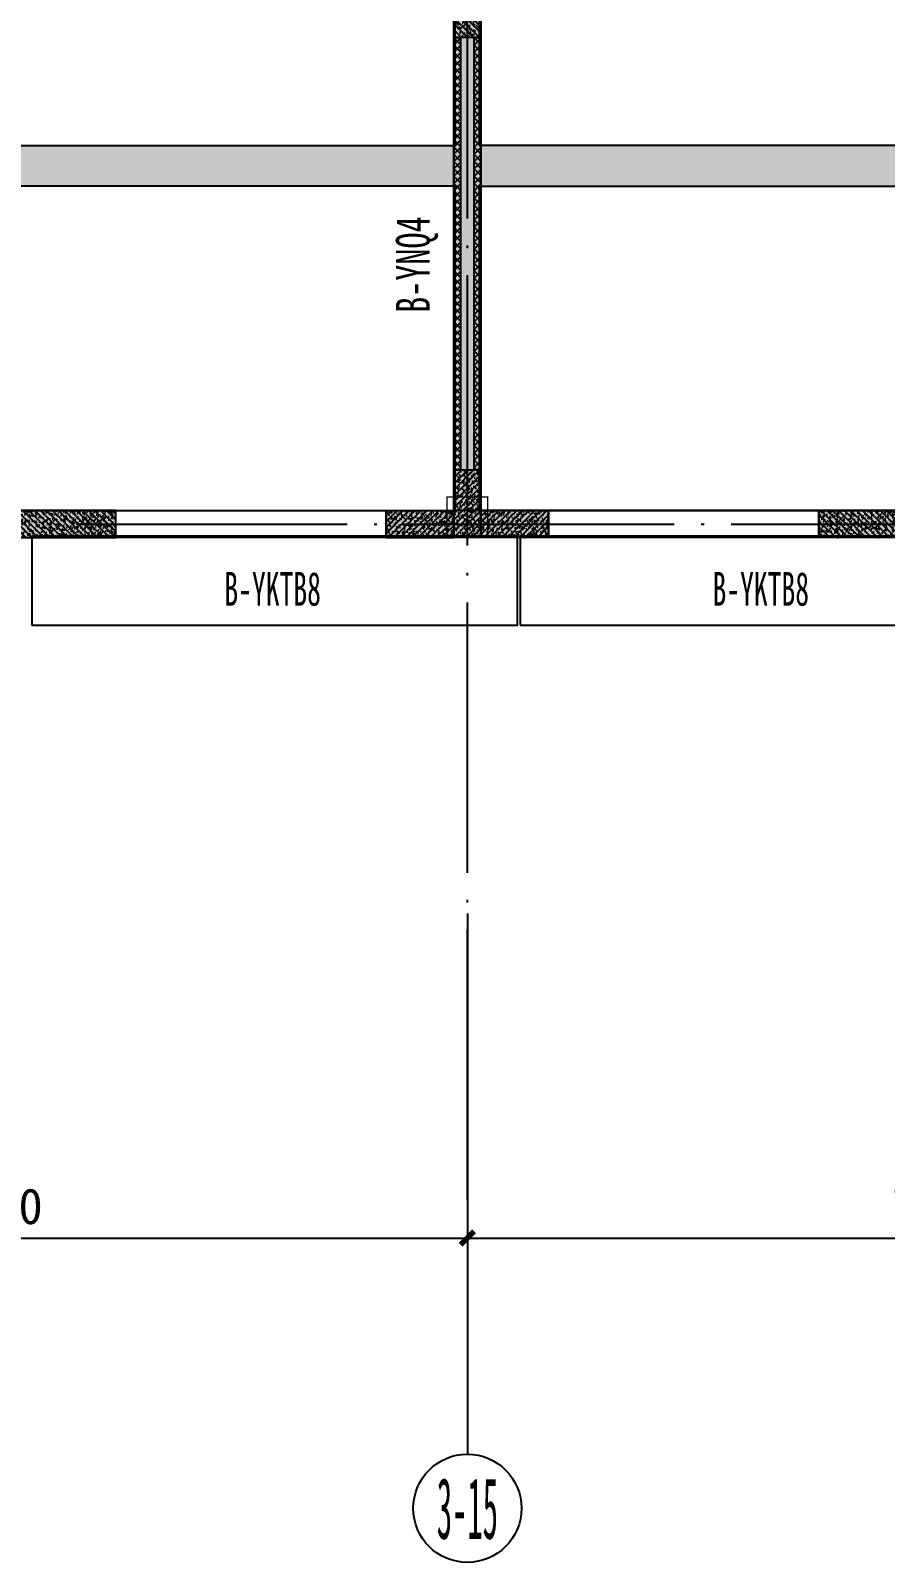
# Model space of a CAD drawing. Extents: x -3200781797 to -8106663, y 494714 to 1244925.
# Drawn here: x -8142580 to -8136259, y 998156 to 1009488 of the extents above; entities that cross this region are included whole.
import ezdxf
from ezdxf.enums import TextEntityAlignment as Align

# ---------------------------------------------------------------- set-up
doc = ezdxf.new("R2010")
doc.units = 0
doc.header["$LTSCALE"] = 1000
doc.header["$MEASUREMENT"] = 0
for name, pattern in [('120-墙体$0$CONTINOUS', [0]), ('125-墙体$0$CONTINOUS', [0]), ('125-核心筒-标准层$0$CONTINOUS', [0]), ('3#-轴线$0$DOTE', [2.42, 2, -0.2, 0.02, -0.2]), ('3#4#5#$0$DASH', [0.35, 0.25, -0.1]), ('DASH', [0.35, 0.25, -0.1])]:
    doc.linetypes.add(name, pattern=pattern)
doc.layers.get('Defpoints').update_dxf_attribs({"color": 30, "linetype": 'DASH'})
for name, color, linetype in [('120-墙体$0$S-WALL', 40, 'Continuous'), ('120-墙体$0$S-WALL-BEAM', 120, 'Continuous'), ('120-墙体$0$S-WALL-COLU', 252, '120-墙体$0$CONTINOUS'), ('120-墙体$0$S-WALL-COLU-HATC', 16, 'Continuous'), ('120-墙体$0$S-WALL-HATC', 253, 'Continuous'), ('125-墙体$0$S-WALL', 40, 'Continuous'), ('125-墙体$0$S-WALL-BEAM', 120, 'Continuous'), ('125-墙体$0$S-WALL-COLU', 252, '125-墙体$0$CONTINOUS'), ('125-墙体$0$S-WALL-COLU-HATC', 16, 'Continuous'), ('125-墙体$0$S-WALL-HATC', 253, 'Continuous'), ('125-核心筒-标准层$0$S-WALL', 40, 'Continuous'), ('125-核心筒-标准层$0$S-WALL-COLU', 252, '125-核心筒-标准层$0$CONTINOUS'), ('125-核心筒-标准层$0$S-WALL-COLU-HATC', 16, 'Continuous'), ('125-核心筒-标准层$0$S-WALL-HATC', 253, 'Continuous'), ('3#-轴线$0$3#-轴号$0$A-ANNO-AXIS-CIRC', 3, 'Continuous'), ('3#-轴线$0$3#-轴号$0$A-ANNO-AXIS-TEXT', 7, 'Continuous'), ('3#-轴线$0$3#-轴号$0$A-ANNO-DIMS', 3, 'Continuous'), ('3#-轴线$0$A-ANNO-DOTE', 10, '3#-轴线$0$DOTE'), ('3#-轴线$0$AXIS_TEXT', 7, 'Continuous'), ('3#4#5#$0$PC-SLAB', 6, '3#4#5#$0$DASH'), ('3#4#5#$0$S-ANNO-TEXT', 7, 'Continuous'), ('3#4#5#$0$S-PC-FQ-NYQ', 4, 'Continuous'), ('3#4#5#$0$S-PC-FQ-WYQ', 4, 'Continuous'), ('3#4#5#$0$S-PC-SLAB', 6, 'Continuous'), ('3#4#5#$0$S-WALL-HATC', 253, 'Continuous'), ('S-WALL-COLU-TEXT', 2, 'Continuous')]:
    doc.layers.add(name, color=color, linetype=linetype)
doc.layers.add('设备条件', color=5, linetype='Continuous', lineweight=30)
doc.styles.add('3#-轴线$0$3#-轴号$0$_TCH_AXIS', font='')
doc.styles.add('3#-轴线$0$3#-轴号$0$_TCH_DIM_T3', font='')
doc.styles.add('3#-轴线$0$COMPLEX', font='COMPLEX')
doc.styles.add('3#4#5#$0$外部参照 1$0$宋体', font='', dxfattribs={"width": 0.8})
doc.styles.add('3#4#5#$0$宋体', font='', dxfattribs={"width": 0.8})
doc.styles.get('3#-轴线$0$3#-轴号$0$_TCH_AXIS').set_extended_font_data('SimSun')
doc.styles.get('3#-轴线$0$3#-轴号$0$_TCH_DIM_T3').set_extended_font_data('SimSun')
doc.styles.get('3#4#5#$0$外部参照 1$0$宋体').set_extended_font_data('SimSun')
doc.styles.get('3#4#5#$0$宋体').set_extended_font_data('SimSun')
doc.dimstyles.new('3#-轴线$0$3#-轴号$0$_TCH_ARCH&&100', dxfattribs={"dimtxt": 264.345992, "dimasz": 100, "dimexe": 250, "dimexo": 300, "dimgap": 100, "dimtad": 1, "dimdec": 0, "dimzin": 0, "dimdsep": 46, "dimtxsty": '3#-轴线$0$3#-轴号$0$_TCH_DIM_T3', "dimblk": '3#-轴线$0$3#-轴号$0$_ArchTick', "dimcen": 0.09, "dimclrt": 7, "dimazin": 2, "dimtfac": 1, "dimtdec": 0, "dimtix": 1, "dimtmove": 2, "dimatfit": 3, "dimfxl": 100, "dimtolj": 1, "dimtzin": 0, "dimarcsym": 0})

# ---------------------------------------------------------------- blocks, each defined once
blk = doc.blocks.new('A$C2b8e3595')
at = {"layer": 'S-WALL-COLU-TEXT', "const_width": 10}
blk.add_lwpolyline([(31200, -10900), (31500, -10900), (31500, -11200), (31200, -11200)], close=True, dxfattribs=at)
blk = doc.blocks.new('3#4#5#$0$B-YNQ4')
at = {"layer": '3#4#5#$0$S-PC-FQ-WYQ'}
h = blk.add_hatch(dxfattribs=at)
h.set_pattern_fill('ANSI37', color=256, scale=12, angle=90)
h.set_pattern_definition([(135, (-999357.987, 834939.82), (-26.9407684, -26.9407684), []), (225, (-999357.987, 834939.82), (26.9407684, -26.9407684), [])])
h.paths.add_polyline_path([(-137555, 319088), (-137505, 319088), (-137506, 322288), (-137556, 322288)])
h = blk.add_hatch(dxfattribs=at)
h.set_pattern_fill('ANSI37', color=256, scale=12, angle=90)
h.set_pattern_definition([(135, (-999207.987, 834939.82), (-26.9407684, -26.9407684), []), (225, (-999207.987, 834939.82), (26.9407684, -26.9407684), [])])
h.paths.add_polyline_path([(-137405, 319088), (-137355, 319088), (-137356, 322288), (-137406, 322288)])
for points in [[(-137555, 319088), (-137505, 319088), (-137506, 322288), (-137556, 322288)], [(-137556, 322288), (-137356, 322288), (-137355, 319088), (-137555, 319088)], [(-137405, 319088), (-137355, 319088), (-137356, 322288), (-137406, 322288)]]:
    blk.add_lwpolyline(points, close=True, dxfattribs=at)
blk = doc.blocks.new('3#4#5#$0$A$C53EF3948')
at = {"layer": '3#4#5#$0$S-PC-FQ-WYQ', "xscale": -1}
blk.add_blockref('3#4#5#$0$B-YNQ4', (-106006.1, -329888.4), dxfattribs=at)
at = {"layer": '3#4#5#$0$S-PC-FQ-NYQ', "style": '3#4#5#$0$宋体', "width": 0.7}
blk.add_text('B-YNQ4', height=250, rotation=90, dxfattribs=at).set_placement((31046.6, -9638.3), align=Align.MIDDLE_LEFT)
blk = doc.blocks.new('3#4#5#$0$ban3')
at = {"layer": '3#4#5#$0$S-WALL-HATC', "ltscale": 100}
h = blk.add_hatch(dxfattribs=at)
h.set_pattern_fill('AR-CONC', color=256, scale=25, angle=-270, style=0)
h.set_pattern_definition([(140, (-37341055835.12, -2020437159.28), (15.68803374565, 179.3150456502), [18.75, -206.25]), (85, (-37341055835.12, -2020437159.28), (-188.048033425, -34.68783340325), [15, -165]), (190.4514, (-37341055833.81, -2020437144.34), (-172.3598855152, 144.6273454285), [15.9350475, -175.285528]), (136.1842, (-37341055885.12, -2020437159.28), (41.3797535823, 266.8102621564), [28.125, -309.375]), (186.6356, (-37341055881.67, -2020437137.04), (-243.5294677251, 233.6656763872), [23.902572, -262.92825]), (81.1842, (-37341055885.12, -2020437159.28), (-243.5296502313, 233.6654862834), [22.5, -247.5]), (111, (-37341055872.62, -2020437134.28), (100.65472266633, 149.2267630296), [18.75, -206.25]), (56, (-37341055872.62, -2020437134.28), (-181.2875112617, 60.8288329804), [15, -165]), (161.4514, (-37341055864.23, -2020437121.84), (-80.6326241775, 210.0556571454), [15.9350475, -175.285528]), (127.5, (-37341055835.116, -2020437159.28), (-83.22346345783, 3.03996382932), [0, -163, 0, -167.5, 0, -165.625]), (97.5, (-37341055835.12, -2020437159.28), (-98.6029279706, 65.76738436054), [0, -95.5, 0, -159.25, 0, -63.125]), (57.5, (-37341055835.116, -2020437215.03), (5.6387179336, 133.4556090431), [0, -62.5, 0, -195, 0, -258.75]), (47.5, (-37341055835.12, -2020437240.03), (-25.02624558308, 145.7965423356), [0, -81.25, 0, -129.5, 0, -183.75])])
h.paths.add_polyline_path([(-214482, 404475), (-214482, 404775), (-221282, 404775), (-221282, 404475)])
at = {"layer": '3#4#5#$0$S-PC-SLAB'}
blk.add_lwpolyline([(-214472, 407075), (-214472, 404775), (-221292, 404775), (-221292, 405875), (-220092, 405875), (-220092, 407075), (-214472, 407075)], dxfattribs=at)
blk.add_lwpolyline([(-214472, 402075), (-221292, 402075), (-221292, 404475), (-214472, 404475)], close=True, dxfattribs=at)
at = {"layer": '3#4#5#$0$S-WALL-HATC', "ltscale": 100}
blk.add_lwpolyline([(-214482, 404475), (-214482, 404775), (-221282, 404775), (-221282, 404475)], close=True, dxfattribs=at)
blk = doc.blocks.new('3#4#5#$0$ban111')
at = {"layer": '3#4#5#$0$S-WALL-HATC', "ltscale": 100}
h = blk.add_hatch(dxfattribs=at)
h.set_pattern_fill('AR-CONC', color=256, scale=25, angle=-270, style=0)
h.set_pattern_definition([(140, (-37341047970.12, -2020437059.28), (15.68803374565, 179.3150456502), [18.75, -206.25]), (85, (-37341047970.12, -2020437059.28), (-188.048033425, -34.68783340325), [15, -165]), (190.4514, (-37341047968.81, -2020437044.34), (-172.3598855152, 144.6273454285), [15.9350475, -175.285528]), (136.1842, (-37341048020.12, -2020437059.28), (41.3797535823, 266.8102621564), [28.125, -309.375]), (186.6356, (-37341048016.67, -2020437037.05), (-243.5294677251, 233.6656763872), [23.902572, -262.92825]), (81.1842, (-37341048020.12, -2020437059.28), (-243.5296502313, 233.6654862834), [22.5, -247.5]), (111, (-37341048007.62, -2020437034.28), (100.65472266633, 149.2267630296), [18.75, -206.25]), (56, (-37341048007.62, -2020437034.28), (-181.2875112617, 60.8288329804), [15, -165]), (161.4514, (-37341047999.23, -2020437021.84), (-80.6326241775, 210.0556571454), [15.9350475, -175.285528]), (127.5, (-37341047970.12, -2020437059.28), (-83.22346345783, 3.03996382932), [0, -163, 0, -167.5, 0, -165.625]), (97.5, (-37341047970.12, -2020437059.28), (-98.6029279706, 65.76738436054), [0, -95.5, 0, -159.25, 0, -63.125]), (57.5, (-37341047970.12, -2020437115.03), (5.6387179336, 133.4556090431), [0, -62.5, 0, -195, 0, -258.75]), (47.5, (-37341047970.12, -2020437140.03), (-25.02624558308, 145.7965423356), [0, -81.25, 0, -129.5, 0, -183.75])])
h.paths.add_polyline_path([(-228282, 404475), (-228282, 404775), (-221482, 404775), (-221482, 404475)])
at = {"layer": '3#4#5#$0$S-PC-SLAB'}
blk.add_lwpolyline([(-228292, 407075), (-228292, 404775), (-221472, 404775), (-221472, 405875), (-222672, 405875), (-222672, 407075), (-228292, 407075)], dxfattribs=at)
blk.add_lwpolyline([(-228292, 402075), (-221472, 402075), (-221472, 404475), (-228292, 404475)], close=True, dxfattribs=at)
at = {"layer": '3#4#5#$0$S-WALL-HATC', "ltscale": 100}
blk.add_lwpolyline([(-228282, 404475), (-228282, 404775), (-221482, 404775), (-221482, 404475)], close=True, dxfattribs=at)
blk = doc.blocks.new('3#4#5#$0$5#')
at = {"layer": '3#4#5#$0$S-ANNO-TEXT', "xscale": -1}
for name, p in [('3#4#5#$0$ban3', (-43035, -247400)), ('3#4#5#$0$ban111', (-43036, -247400))]:
    blk.add_blockref(name, p, dxfattribs=at)
blk = doc.blocks.new('3#4#5#$0$3#屋顶层悬挑板')
at = {"layer": '3#4#5#$0$S-PC-SLAB'}
for points in [[(172403, 317939), (175993, 317939), (175993, 318599), (172403, 318599)], [(176013, 317939), (179603, 317939), (179603, 318599), (176013, 318599)]]:
    blk.add_lwpolyline(points, close=True, dxfattribs=at)
at = {"layer": '3#4#5#$0$PC-SLAB', "linetype": 'ByBlock', "style": '3#4#5#$0$外部参照 1$0$宋体', "width": 0.6}
for p in [(174183, 318207), (177793, 318207)]:
    blk.add_text('B-YKTB8', height=250, dxfattribs=at).set_placement(p, align=Align.MIDDLE)
blk = doc.blocks.new('125-墙体')
at = {"layer": '125-墙体$0$S-WALL-COLU-HATC'}
h = blk.add_hatch(dxfattribs=at)
h.set_pattern_fill('AR-CONC', color=256, scale=10)
h.set_pattern_definition([(50, (16440.73, -252107.814), (71.726018, -6.275213), [7.5, -82.5]), (355, (16440.73, -252107.814), (-13.875133, 75.219213), [6, -66]), (100.4514, (16446.705, -252108.34), (57.850938, 68.943954), [6.37402, -70.114211]), (46.1842, (16440.73, -252087.81), (106.724105, -16.5519), [11.25, -123.75]), (96.6356, (16449.62, -252089.19), (93.46627, 97.411787), [9.56103, -105.1713]), (351.1842, (16440.73, -252087.81), (93.466195, 97.41186), [9, -99]), (21, (16450.73, -252092.814), (59.690705, -40.261889), [7.5, -82.5]), (326, (16450.73, -252092.814), (24.331533, 72.515005), [6, -66]), (71.4514, (16455.7, -252096.17), (84.022263, 32.25305), [6.37402, -70.114211]), (37.5, (16440.728, -252107.814), (1.2159855, 33.2893854), [0, -65.2, 0, -67, 0, -66.25]), (7.5, (16440.728, -252107.814), (26.306954, 39.441171), [0, -38.2, 0, -63.7, 0, -25.25]), (327.5, (16418.428, -252107.814), (53.3822436, -2.2554872), [0, -25, 0, -78, 0, -103.5]), (317.5, (16408.43, -252107.814), (58.318617, 10.010498), [0, -32.5, 0, -51.8, 0, -73.5])])
h.paths.add_polyline_path([(7850, -11200), (7850, -11000), (6950, -11000), (6950, -11200)])
h = blk.add_hatch(dxfattribs=at)
h.set_pattern_fill('ANSI31', color=256, scale=250, style=0)
h.set_pattern_definition([(45, (16440.728, -252107.814), (-22.097087, 22.097087), [])])
h.paths.add_polyline_path([(7850, -11200), (7850, -11000), (6950, -11000), (6950, -11200)])
at = {"layer": '125-墙体$0$S-WALL-HATC'}
for points in [[(6950, -11200), (7850, -11200), (7850, -11000), (6950, -11000)], [(9850, -11000), (9850, -11200), (10350, -11200), (10350, -11000)]]:
    blk.add_hatch(color=256, dxfattribs=at).paths.add_polyline_path(points)
at = {"layer": '125-墙体$0$S-WALL'}
for p, q in [((6950, -11000), (7850, -11000)), ((7850, -11000), (7850, -11200)), ((6950, -11200), (7850, -11200))]:
    blk.add_line(p, q, dxfattribs=at)
blk.add_lwpolyline([(9850, -11000), (9850, -11200), (10350, -11200), (10350, -11000), (9850, -11000)], close=True, dxfattribs=at)
at = {"layer": '125-墙体$0$S-WALL-BEAM'}
blk.add_lwpolyline([(7850, -11000), (7850, -11200), (9850, -11200), (9850, -11000)], close=True, dxfattribs=at)
at = {"layer": '125-墙体$0$S-WALL-COLU', "lineweight": -2}
blk.add_lwpolyline([(7850, -11200), (7850, -11000), (6950, -11000), (6950, -11200)], close=True, dxfattribs=at)
blk = doc.blocks.new('120-墙体')
at = {"layer": '120-墙体$0$S-WALL-COLU-HATC'}
h = blk.add_hatch(dxfattribs=at)
h.set_pattern_fill('AR-CONC', color=256, scale=10)
h.set_pattern_definition([(50, (-11554.75, -252107.815), (71.726018, -6.275213), [7.5, -82.5]), (355, (-11554.75, -252107.815), (-13.875133, 75.219213), [6, -66]), (100.4514, (-11548.77, -252108.34), (57.850938, 68.943954), [6.37402, -70.114211]), (46.1842, (-11554.75, -252087.815), (106.724105, -16.5519), [11.25, -123.75]), (96.6356, (-11545.86, -252089.19), (93.46627, 97.411787), [9.56103, -105.1713]), (351.1842, (-11554.75, -252087.82), (93.466195, 97.41186), [9, -99]), (21, (-11544.75, -252092.815), (59.690705, -40.261889), [7.5, -82.5]), (326, (-11544.75, -252092.815), (24.331533, 72.515005), [6, -66]), (71.4514, (-11539.775, -252096.17), (84.022263, 32.25305), [6.37402, -70.114211]), (37.5, (-11554.75, -252107.815), (1.2159855, 33.2893854), [0, -65.2, 0, -67, 0, -66.25]), (7.5, (-11554.75, -252107.815), (26.306954, 39.441171), [0, -38.2, 0, -63.7, 0, -25.25]), (327.5, (-11577.05, -252107.815), (53.3822436, -2.2554872), [0, -25, 0, -78, 0, -103.5]), (317.5, (-11587.05, -252107.815), (58.318617, 10.010498), [0, -32.5, 0, -51.8, 0, -73.5])])
h.paths.add_polyline_path([(-7050, -11200), (-7050, -11000), (-6150, -11000), (-6150, -11200)])
h = blk.add_hatch(dxfattribs=at)
h.set_pattern_fill('ANSI31', color=256, scale=250, style=0)
h.set_pattern_definition([(45, (-11554.75, -252107.815), (-22.097087, 22.097087), [])])
h.paths.add_polyline_path([(-7050, -11000), (-7050, -11200), (-6150, -11200), (-6150, -11000)])
at = {"layer": '120-墙体$0$S-WALL-HATC'}
for points in [[(-9050, -11200), (-9050, -11000), (-9550, -11000), (-9550, -11200)], [(-6600, -11200), (-6600, -11000), (-7050, -11000), (-7050, -11200)], [(-6150, -11000), (-6600, -11000), (-6600, -11200), (-6150, -11200)]]:
    blk.add_hatch(color=256, dxfattribs=at).paths.add_polyline_path(points)
at = {"layer": '120-墙体$0$S-WALL'}
for p, q in [((-9050, -11000), (-9550, -11000)), ((-6600, -11000), (-7050, -11000)), ((-7050, -11200), (-7050, -11000)), ((-6150, -11000), (-6600, -11000)), ((-9050, -11200), (-9550, -11200)), ((-6600, -11200), (-7050, -11200)), ((-6150, -11200), (-6600, -11200))]:
    blk.add_line(p, q, dxfattribs=at)
at = {"layer": '120-墙体$0$S-WALL-BEAM'}
blk.add_lwpolyline([(-9050, -11000), (-9050, -11200), (-7050, -11200), (-7050, -11000)], close=True, dxfattribs=at)
at = {"layer": '120-墙体$0$S-WALL-COLU', "lineweight": -2}
blk.add_lwpolyline([(-7050, -11200), (-7050, -11000), (-6150, -11000), (-6150, -11200)], close=True, dxfattribs=at)
blk = doc.blocks.new('125-核心筒-标准层')
at = {"layer": '125-核心筒-标准层$0$S-WALL-COLU-HATC'}
h = blk.add_hatch(dxfattribs=at)
h.set_pattern_fill('AR-CONC', color=256, scale=10)
h.set_pattern_definition([(50, (12337.076, -237557.834), (71.726018, -6.275213), [7.5, -82.5]), (355, (12337.076, -237557.83), (-13.875133, 75.219213), [6, -66]), (100.4514, (12343.05, -237558.36), (57.850938, 68.943954), [6.37402, -70.114211]), (46.1842, (12337.08, -237537.83), (106.724105, -16.5519), [11.25, -123.75]), (96.6356, (12345.97, -237539.21), (93.46627, 97.411787), [9.56103, -105.1713]), (351.1842, (12337.08, -237537.83), (93.466195, 97.41186), [9, -99]), (21, (12347.076, -237542.834), (59.690705, -40.261889), [7.5, -82.5]), (326, (12347.076, -237542.83), (24.331533, 72.515005), [6, -66]), (71.4514, (12352.05, -237546.19), (84.022263, 32.25305), [6.37402, -70.114211]), (37.5, (12337.076, -237557.834), (1.2159855, 33.2893854), [0, -65.2, 0, -67, 0, -66.25]), (7.5, (12337.076, -237557.834), (26.306954, 39.441171), [0, -38.2, 0, -63.7, 0, -25.25]), (327.5, (12314.776, -237557.834), (53.3822436, -2.2554872), [0, -25, 0, -78, 0, -103.5]), (317.5, (12304.776, -237557.834), (58.318617, 10.010498), [0, -32.5, 0, -51.8, 0, -73.5])])
h.paths.add_polyline_path([(100, 100), (-100, 100), (-100, -400), (100, -400)])
h = blk.add_hatch(dxfattribs=at)
h.set_pattern_fill('ANSI31', color=256, scale=250, style=0)
h.set_pattern_definition([(45, (12337.076, -237557.834), (-22.097087, 22.097087), [])])
h.paths.add_polyline_path([(100, 100), (-100, 100), (-100, -400), (100, -400)])
h = blk.add_hatch(dxfattribs=at)
h.set_pattern_fill('AR-CONC', color=256, scale=10, angle=90)
h.set_pattern_definition([(140, (242036.99, 11637.05), (6.275213, 71.726018), [7.5, -82.5]), (85, (242036.99, 11637.05), (-75.219213, -13.875133), [6, -66]), (190.4514, (242037.51, 11643.03), (-68.943954, 57.850938), [6.37402, -70.114211]), (136.1842, (242016.99, 11637.05), (16.5519, 106.724105), [11.25, -123.75]), (186.6356, (242018.37, 11645.95), (-97.411787, 93.46627), [9.56103, -105.1713]), (81.1842, (242016.99, 11637.05), (-97.41186, 93.466195), [9, -99]), (111, (242021.99, 11647.05), (40.261889, 59.690705), [7.5, -82.5]), (56, (242021.99, 11647.05), (-72.515005, 24.331533), [6, -66]), (161.4514, (242025.345, 11652.03), (-32.25305, 84.022263), [6.37402, -70.114211]), (127.5, (242036.99, 11637.052), (-33.2893854, 1.2159855), [0, -65.2, 0, -67, 0, -66.25]), (97.5, (242036.99, 11637.052), (-39.441171, 26.306954), [0, -38.2, 0, -63.7, 0, -25.25]), (57.5, (242036.99, 11614.752), (2.2554872, 53.3822436), [0, -25, 0, -78, 0, -103.5]), (47.5, (242036.99, 11604.752), (-10.010498, 58.318617), [0, -32.5, 0, -51.8, 0, -73.5])])
h.paths.add_polyline_path([(-100, -3900), (-600, -3900), (-600, -4100), (100, -4100), (600, -4100), (600, -3900), (100, -3900), (100, -3600), (-100, -3600)])
h = blk.add_hatch(dxfattribs=at)
h.set_pattern_fill('ANSI31', color=256, scale=250, angle=90, style=0)
h.set_pattern_definition([(135, (242036.99, 11637.052), (-22.097087, -22.097087), [])])
h.paths.add_polyline_path([(-100, -3900), (-600, -3900), (-600, -4100), (100, -4100), (600, -4100), (600, -3900), (100, -3900), (100, -3600), (-100, -3600)])
at = {"layer": '125-核心筒-标准层$0$S-WALL-HATC'}
for points in [[(1300, 2400), (550, 2400), (550, 2200), (1100, 2200), (1100, 100), (0, 100), (-1100, 100), (-1100, 2200), (-550, 2200), (-550, 2400), (-1300, 2400), (-1300, -100), (-100, -100), (-100, -400), (100, -400), (100, -100), (1300, -100)], [(0, -400), (-100, -400), (-100, -4100), (0, -4100), (100, -4100), (100, -400)], [(-100, -3700), (-100, -3900), (0, -3900), (0, -3767)], [(0, -3767), (0, -3900), (100, -3900), (100, -3700)]]:
    blk.add_hatch(color=256, dxfattribs=at).paths.add_polyline_path(points)
at = {"layer": '125-核心筒-标准层$0$S-WALL'}
for p, q in [((-100, -100), (-100, -400)), ((100, -100), (100, -400)), ((-100, -400), (-100, -4100)), ((100, -400), (100, -4100)), ((-100, -3700), (-100, -3700)), ((100, -3700), (100, -3700)), ((-100, -3900), (100, -3900))]:
    blk.add_line(p, q, dxfattribs=at)
blk.add_lwpolyline([(-100, -400), (100, -400)], dxfattribs=at)
at = {"layer": '125-核心筒-标准层$0$S-WALL-COLU', "lineweight": -2}
blk.add_lwpolyline([(100, 100), (-100, 100), (-100, -400), (100, -400)], close=True, dxfattribs=at)
at = {"layer": '125-核心筒-标准层$0$S-WALL-COLU', "linetype": 'ByBlock'}
blk.add_lwpolyline([(-100, -3900), (-600, -3900), (-600, -4100), (100, -4100), (600, -4100), (600, -3900), (100, -3900), (100, -3600), (-100, -3600), (-100, -3900)], dxfattribs=at)
blk = doc.blocks.new('3#-轴线$0$_AXISO')
blk.add_circle((0, 0), 0.5)
at = {"layer": '3#-轴线$0$AXIS_TEXT', "style": '3#-轴线$0$COMPLEX', "width": 1.041667}
blk.add_attdef('A', text='', height=0.56, dxfattribs=at).set_placement((-0.25, -0.28), (0.25, -0.28), align=Align.FIT)
blk = doc.blocks.new('3#-轴线$0$3#-轴号$0$_ArchTick')
at = {"color": 0, "linetype": 'ByBlock', "const_width": 0.4}
blk.add_lwpolyline([(-0.5, -0.5), (0.5, 0.5)], dxfattribs=at)
blk = doc.blocks.new('*D2031')
at = {"layer": '3#-轴线$0$3#-轴号$0$A-ANNO-DIMS', "color": 0, "lineweight": -2, "transparency": 16777216}
for p, q in [((24350, -15882), (24350, -16632)), ((31350, -15882), (31350, -16632)), ((24350, -16382), (31350, -16382))]:
    blk.add_line(p, q, dxfattribs=at)
at = {"layer": 'Defpoints', "color": 0, "transparency": 16777216}
for p in [(24350, -15582), (31350, -15582), (31350, -16382)]:
    blk.add_point(p, dxfattribs=at)
at = {"layer": '3#-轴线$0$3#-轴号$0$A-ANNO-DIMS', "color": 0, "lineweight": -2, "transparency": 16777216, "xscale": 100, "yscale": 100, "zscale": 100, "rotation": 180}
blk.add_blockref('3#-轴线$0$3#-轴号$0$_ArchTick', (24350, -16382), dxfattribs=at)
at = {"layer": '3#-轴线$0$3#-轴号$0$A-ANNO-DIMS', "color": 0, "lineweight": -2, "transparency": 16777216, "xscale": 100, "yscale": 100, "zscale": 100}
blk.add_blockref('3#-轴线$0$3#-轴号$0$_ArchTick', (31350, -16382), dxfattribs=at)
at = {"layer": '3#-轴线$0$3#-轴号$0$A-ANNO-DIMS', "color": 7, "transparency": 16777216, "insert": (27850, -16149), "char_height": 264.3, "attachment_point": 5, "style": '3#-轴线$0$3#-轴号$0$_TCH_DIM_T3'}
blk.add_mtext('\\A1;7000', dxfattribs=at)
blk = doc.blocks.new('*D2032')
at = {"layer": '3#-轴线$0$3#-轴号$0$A-ANNO-DIMS', "color": 0, "lineweight": -2, "transparency": 16777216}
for p, q in [((31350, -15882), (31350, -16632)), ((38350, -15882), (38350, -16632)), ((31350, -16382), (38350, -16382))]:
    blk.add_line(p, q, dxfattribs=at)
at = {"layer": 'Defpoints', "color": 0, "transparency": 16777216}
for p in [(31350, -15582), (38350, -15582), (38350, -16382)]:
    blk.add_point(p, dxfattribs=at)
at = {"layer": '3#-轴线$0$3#-轴号$0$A-ANNO-DIMS', "color": 0, "lineweight": -2, "transparency": 16777216, "xscale": 100, "yscale": 100, "zscale": 100, "rotation": 180}
blk.add_blockref('3#-轴线$0$3#-轴号$0$_ArchTick', (31350, -16382), dxfattribs=at)
at = {"layer": '3#-轴线$0$3#-轴号$0$A-ANNO-DIMS', "color": 0, "lineweight": -2, "transparency": 16777216, "xscale": 100, "yscale": 100, "zscale": 100}
blk.add_blockref('3#-轴线$0$3#-轴号$0$_ArchTick', (38350, -16382), dxfattribs=at)
at = {"layer": '3#-轴线$0$3#-轴号$0$A-ANNO-DIMS', "color": 7, "transparency": 16777216, "insert": (34850, -16149), "char_height": 264.3, "attachment_point": 5, "style": '3#-轴线$0$3#-轴号$0$_TCH_DIM_T3'}
blk.add_mtext('\\A1;7000', dxfattribs=at)
blk = doc.blocks.new('3#-轴线$0$3#-轴号')
at = {"layer": '3#-轴线$0$3#-轴号$0$A-ANNO-AXIS-CIRC'}
blk.add_line((31350, -13981.5), (31350, -17981.5), dxfattribs=at)
ref = blk.add_blockref('3#-轴线$0$_AXISO', (31350, -18381.5), dxfattribs=dict(at, xscale=800, yscale=800, zscale=800))
ref.add_attrib('A', '3-15', dxfattribs={"layer": '3#-轴线$0$3#-轴号$0$A-ANNO-AXIS-TEXT', "height": 452.55, "style": '3#-轴线$0$3#-轴号$0$_TCH_AXIS', "width": 0.349609}).set_placement((31123.7, -18607.8), (31576.3, -18607.8), align=Align.FIT)
at = {"layer": '3#-轴线$0$3#-轴号$0$A-ANNO-DIMS'}
for p1, p2, picture, middle in [((24350, -15581.5), (31350, -15581.5), '*D2031', (27850, -16149.3)), ((31350, -15581.5), (38350, -15581.5), '*D2032', (34850, -16149.3))]:
    dim = blk.add_aligned_dim(p1=p1, p2=p2, distance=-800, dimstyle='3#-轴线$0$3#-轴号$0$_TCH_ARCH&&100', dxfattribs=at)
    dim.commit()
    dim.dimension.update_dxf_attribs({"geometry": picture, "text_midpoint": middle})
blk = doc.blocks.new('3#-轴线')
at = {"layer": '3#-轴线$0$A-ANNO-DOTE'}
for points in [[(31350, -16100), (31350, -7100)], [(-3000, -11100), (44800, -11100)]]:
    blk.add_lwpolyline(points, dxfattribs=at)
blk.add_blockref('3#-轴线$0$3#-轴号', (0, 0))

msp = doc.modelspace()

# ---------------------------------------------------------------- block references
msp.add_blockref('3#-轴线', (-8170700.4, 1016938))
at = {"xscale": -1, "rotation": 3.622788229407092e-06}
for name, p in [('125-核心筒-标准层', (-8139350.4, 1009838)), ('120-墙体', (-8149000.4, 1016938)), ('125-墙体', (-8128900.4, 1016938))]:
    msp.add_blockref(name, p, dxfattribs=at)
at = {"layer": '3#4#5#$0$S-ANNO-TEXT'}
msp.add_blockref('3#4#5#$0$A$C53EF3948', (-8170800.4, 1017038.1), dxfattribs=at)
at = {"layer": '3#4#5#$0$S-PC-SLAB'}
for name, p in [('3#4#5#$0$5#', (-8317697.2, 851263.1)), ('3#4#5#$0$3#屋顶层悬挑板', (-8314973.6, 687149.6))]:
    msp.add_blockref(name, p, dxfattribs=at)
at = {"layer": '设备条件'}
msp.add_blockref('A$C2b8e3595', (-8170700.4, 1016938), dxfattribs=at)

doc.saveas('drawing.dxf')
